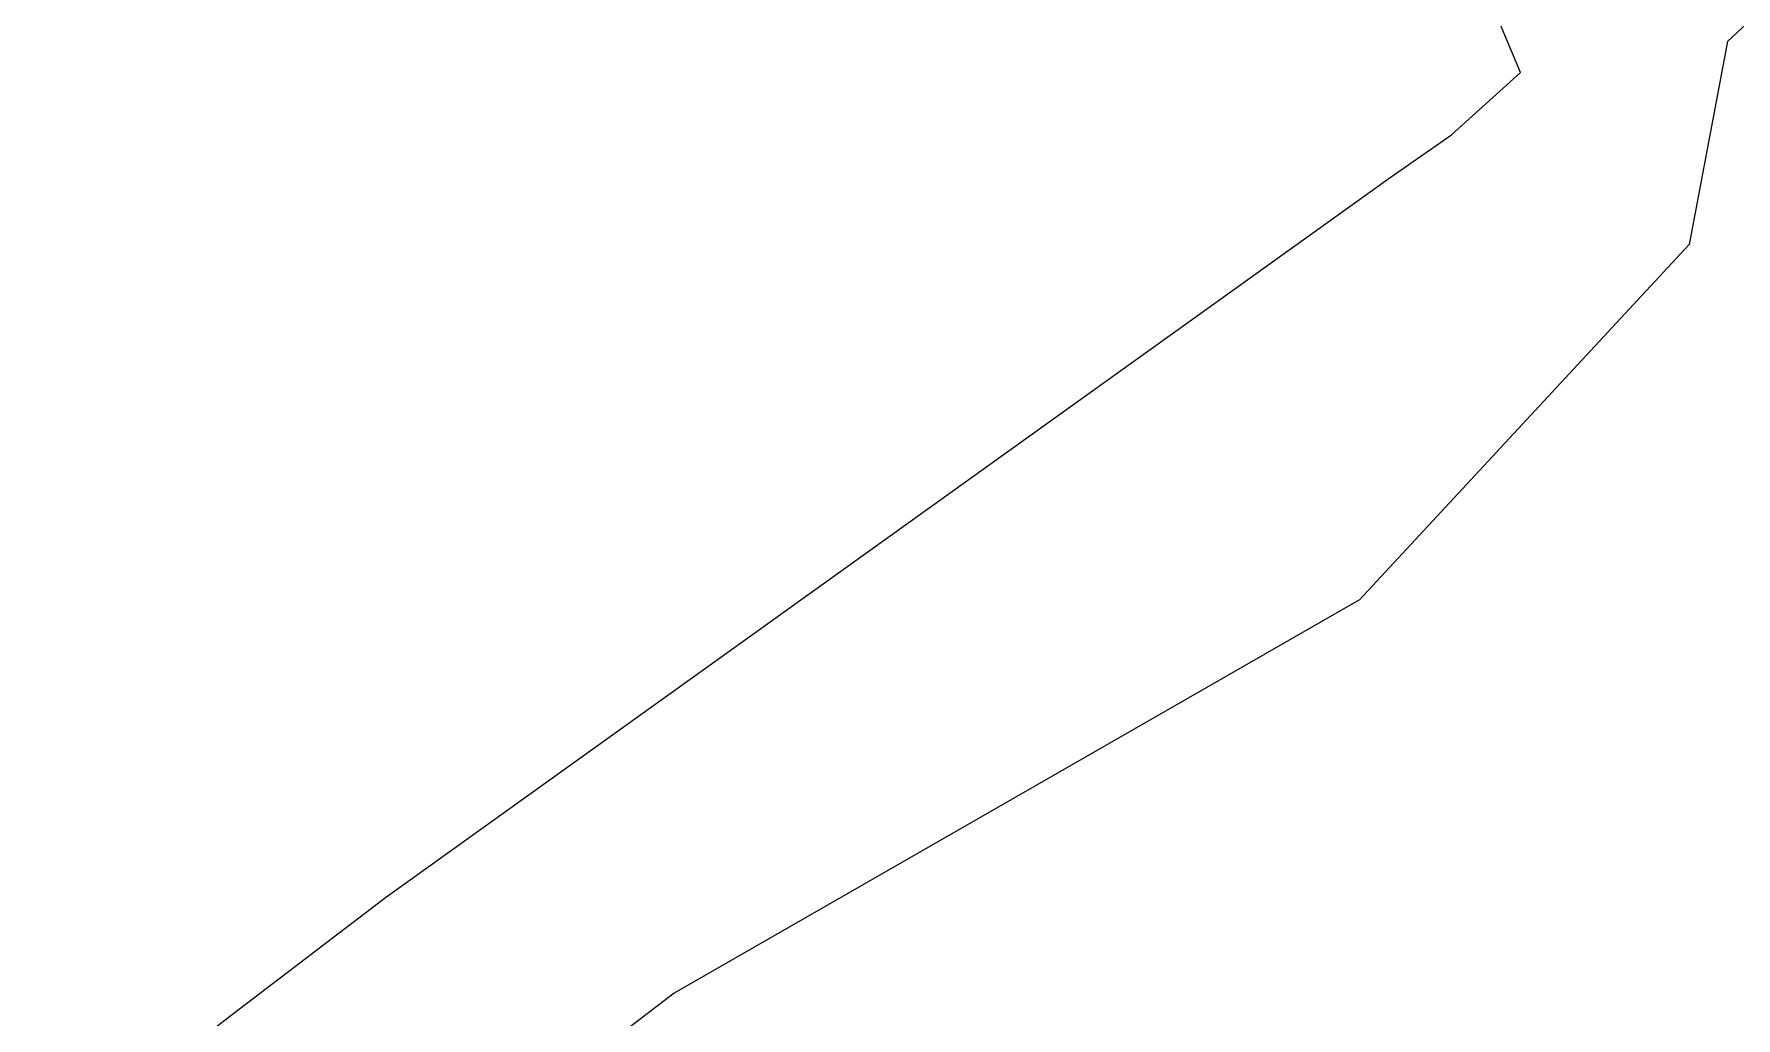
# Model space of a CAD drawing. Header units: inches. Extents: x 653559 to 669309, y 7245317 to 7256454.
# Drawn here: x 659743.7 to 659850.1, y 7252961.1 to 7253022.7 of the extents above; entities that cross this region are included whole.
import ezdxf

# ---------------------------------------------------------------- set-up
doc = ezdxf.new("R2010")
doc.units = ezdxf.units.IN
doc.header["$MEASUREMENT"] = 0
doc.layers.add('Agricola', color=3, linetype='Continuous')
doc.layers.add('Reserva', color=92, linetype='Continuous')

msp = doc.modelspace()

# ---------------------------------------------------------------- linework, layer by layer
at = {"layer": 'Agricola', "transparency": 33554613}
msp.add_lwpolyline([(659745.81, 7252953.42), (659756.06, 7252961.36), (659765.65, 7252968.64), (659828.49, 7253013.69), (659832.33, 7253016.35), (659836.64, 7253020.26), (659833.33, 7253028.19), (659827.05, 7253035.14), (659820.76, 7253037.12), (659810.18, 7253037.45), (659803.24, 7253036.79), (659796.29, 7253037.78), (659791.33, 7253043.74), (659779.42, 7253063.25), (659757.16, 7253098.65), (659737.64, 7253127.76), (659721.11, 7253152.89), (659708.21, 7253164.47), (659699.28, 7253172.4), (659664.22, 7253183.98), (659617.26, 7253199.52)], dxfattribs=at)
at = {"layer": 'Reserva', "transparency": 33554613}
msp.add_polyline3d([(660371.08, 7252979.33, 0), (660214.71, 7253045.21, 0), (660111.52, 7253062.67, 0), (659931.34, 7253043.62, 0), (659901.97, 7253042.83, 0), (659873.4, 7253044.42, 0), (659849.59, 7253022.19, 0), (659847.2, 7253009.49, 0), (659826.57, 7252987.27, 0), (659783.7, 7252962.66, 0), (659743.22, 7252931.7, 0), (659699.57, 7252881.7, 0), (659673.37, 7252844.39, 0), (659672.58, 7252836.19, 0), (659676.55, 7252818.46, 0), (659675.75, 7252802.32, 0), (659666.23, 7252786.98, 0), (659649.03, 7252773.75, 0), (659553.78, 7252729.03, 0), (659459.06, 7252689.87, 0), (659370.95, 7252665.53, 0)], dxfattribs=at)

doc.saveas('drawing.dxf')
